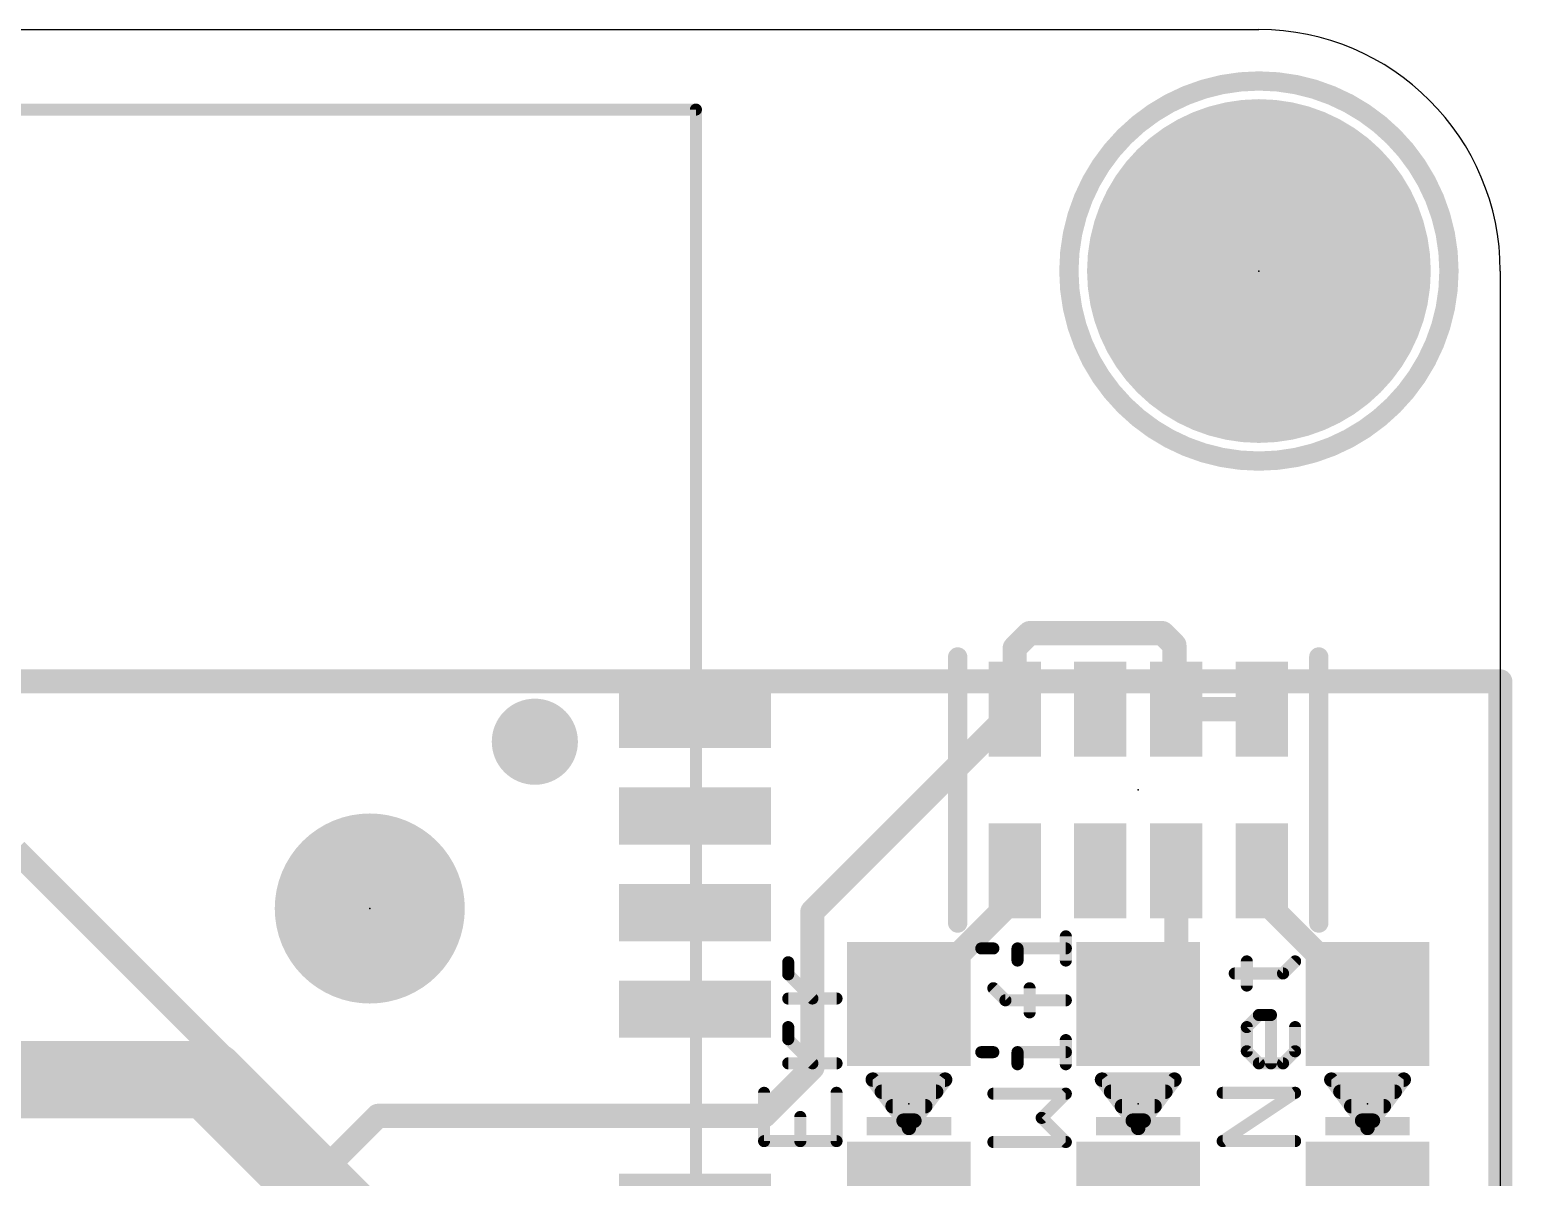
# Model space of a CAD drawing. Extents: x -0.1 to 33.1, y -0.1 to 27.9.
# Drawn here: x 17.54 to 33.15, y 15.86 to 27.94 of the extents above; entities that cross this region are included whole.
import ezdxf

# ---------------------------------------------------------------- set-up
doc = ezdxf.new("R2010")
doc.units = 0
for name, color, linetype in [('1', 12, 'CONTINUOUS'), ('16', 132, 'CONTINUOUS'), ('17', 110, 'CONTINUOUS'), ('18', 110, 'CONTINUOUS'), ('20', 53, 'CONTINUOUS'), ('21', 40, 'CONTINUOUS'), ('23', 40, 'CONTINUOUS'), ('29', 253, 'CONTINUOUS')]:
    doc.layers.add(name, color=color, linetype=linetype)

# ---------------------------------------------------------------- blocks, each defined once
blk = doc.blocks.new('RECT')
blk.add_solid([(-0.5, -0.5), (0.5, -0.5), (-0.5, 0.5), (0.5, 0.5)])
blk = doc.blocks.new('PIE')
at = {"const_width": 0.5}
blk.add_lwpolyline([(0, -0.25, 1), (0, 0.25, 1), (0, -0.25)], format="xyb", dxfattribs=at)
blk = doc.blocks.new('ROUNDP')
at = {"const_width": 0.5}
blk.add_lwpolyline([(0, -0.25, 1), (0, 0.25, 1), (0, -0.25)], format="xyb", dxfattribs=at)
blk = doc.blocks.new('ROUNDV')
at = {"const_width": 0.5}
blk.add_lwpolyline([(0, -0.25, 1), (0, 0.25, 1), (0, -0.25)], format="xyb", dxfattribs=at)

msp = doc.modelspace()

# ---------------------------------------------------------------- linework, layer by layer
at = {"layer": '1', "const_width": 0.254}
for points in [[(28.067, 21.59), (27.91, 21.433)], [(29.464, 21.59), (28.067, 21.59)], [(29.591, 21.463), (29.464, 21.59)], [(27.91, 21.433), (27.91, 20.789)], [(29.591, 20.808), (29.591, 21.463)], [(0, 21.082), (33.02, 21.082)], [(33.02, 21.082), (33.02, 2.54)], [(27.91, 20.789), (25.781, 18.66)], [(29.61, 20.789), (29.591, 20.808)], [(30.51, 20.789), (29.61, 20.789)], [(17.399, 19.304), (20.701, 16.002)], [(27.91, 19.089), (27.91, 18.8)], [(29.61, 19.089), (29.61, 18.087)], [(30.51, 19.089), (30.51, 18.8)], [(27.91, 18.8), (26.797, 17.687)], [(30.51, 18.8), (31.623, 17.687)], [(25.781, 18.66), (25.781, 17.018)], [(29.61, 18.087), (29.21, 17.687)], [(25.781, 17.018), (25.273, 16.51)], [(21.209, 16.51), (20.701, 16.002)], [(25.273, 16.51), (21.209, 16.51)], [(20.701, 16.002), (24.384, 12.319)]]:
    msp.add_lwpolyline(points, dxfattribs=at)
at = {"layer": '1', "const_width": 0.127}
for points in [[(28.067, 21.6535, 1), (28.067, 21.5265)], [(28.1119, 21.5451, 1), (28.0221, 21.6349)], [(29.5089, 21.6349, 1), (29.4191, 21.5451)], [(29.464, 21.5265, 1), (29.464, 21.6535)], [(27.9735, 21.433, 1), (27.8465, 21.433)], [(27.8651, 21.4779, 1), (27.9549, 21.3881)], [(29.6545, 21.463, 1), (29.5275, 21.463)], [(29.5461, 21.4181, 1), (29.6359, 21.5079)], [(33.0835, 21.082, 1), (32.9565, 21.082)], [(33.02, 21.0185, 1), (33.02, 21.1455)], [(27.9549, 20.7441, 1), (27.8651, 20.8339)], [(29.6359, 20.8529, 1), (29.5461, 20.7631)], [(29.61, 20.8525, 1), (29.61, 20.7255)], [(30.51, 20.7255, 1), (30.51, 20.8525)], [(27.8465, 20.789, 1), (27.9735, 20.789)], [(29.5275, 20.808, 1), (29.6545, 20.808)], [(29.5651, 20.7441, 1), (29.6549, 20.8339)], [(27.9735, 19.089, 1), (27.8465, 19.089)], [(29.6735, 19.089, 1), (29.5465, 19.089)], [(30.5735, 19.089, 1), (30.4465, 19.089)], [(27.9549, 18.7551, 1), (27.8651, 18.8449)], [(30.5549, 18.8449, 1), (30.4651, 18.7551)], [(25.8445, 18.66, 1), (25.7175, 18.66)], [(25.7361, 18.7049, 1), (25.8259, 18.6151)], [(27.8465, 18.8, 1), (27.9735, 18.8)], [(30.4465, 18.8, 1), (30.5735, 18.8)], [(29.5465, 18.087, 1), (29.6735, 18.087)], [(29.6549, 18.0421, 1), (29.5651, 18.1319)], [(26.7521, 17.7319, 1), (26.8419, 17.6421)], [(29.1651, 17.7319, 1), (29.2549, 17.6421)], [(31.5781, 17.6421, 1), (31.6679, 17.7319)], [(25.7175, 17.018, 1), (25.8445, 17.018)], [(25.8259, 16.9731, 1), (25.7361, 17.0629)], [(21.209, 16.5735, 1), (21.209, 16.4465)], [(21.2539, 16.4651, 1), (21.1641, 16.5549)], [(25.2281, 16.5549, 1), (25.3179, 16.4651)], [(25.273, 16.4465, 1), (25.273, 16.5735)], [(20.7459, 16.0469, 1), (20.6561, 15.9571)], [(20.6561, 16.0469, 1), (20.7459, 15.9571)], [(20.6561, 15.9571, 1), (20.7459, 16.0469)]]:
    msp.add_lwpolyline(points, format="xyb", dxfattribs=at)
at = {"layer": '16'}
for points, const_width in [([(33.02, 21.082), (0, 21.082)], 0.254), ([(33.02, 2.54), (33.02, 21.082)], 0.254), ([(3.048, 16.891), (19.431, 16.891)], 0.8128), ([(23.622, 12.7), (19.431, 16.891)], 0.8128)]:
    msp.add_lwpolyline(points, dxfattribs=dict(at, const_width=const_width))
for points, const_width in [([(33.0835, 21.082, 1), (32.9565, 21.082)], 0.127), ([(33.02, 21.0185, 1), (33.02, 21.1455)], 0.127), ([(19.5747, 17.0347, 1), (19.2873, 16.7473)], 0.4064), ([(19.431, 16.6878, 1), (19.431, 17.0942)], 0.4064)]:
    msp.add_lwpolyline(points, format="xyb", dxfattribs=dict(at, const_width=const_width))
at = {"layer": '20'}
for p, q in [((2.54, 27.94), (30.48, 27.94)), ((33.02, 25.4), (33.02, 2.54))]:
    msp.add_line(p, q, dxfattribs=at)
msp.add_arc((30.48, 25.4), 2.54, 0, 90, dxfattribs=at)
at = {"layer": '21'}
for points, const_width in [([(30.48, 23.4, 1), (30.48, 27.4, 1), (30.48, 23.4)], 0.2032), ([(24.5867, 27.099, 1), (24.5233, 27.099)], 0.0635), ([(24.555, 27.0673, 1), (24.555, 27.1307)], 0.0635), ([(27.3608, 21.339, 1), (27.2592, 21.339)], 0.1016), ([(31.1608, 21.339, 1), (31.0592, 21.339)], 0.1016), ([(27.2592, 18.539, 1), (27.3608, 18.539)], 0.1016), ([(31.0592, 18.539, 1), (31.1608, 18.539)], 0.1016), ([(28.4797, 18.3989, 1), (28.4163, 18.3989)], 0.0635), ([(27.5582, 18.3035, 1), (27.5582, 18.24)], 0.0635), ([(27.6853, 18.24, 1), (27.6853, 18.3035)], 0.0635), ([(27.9713, 18.2718, 1), (27.9078, 18.2718)], 0.0635), ([(27.9396, 18.3035, 1), (27.9396, 18.24)], 0.0635), ([(28.448, 18.24, 1), (28.448, 18.3035)], 0.0635), ([(25.5583, 18.1261, 1), (25.4948, 18.1261)], 0.0635), ([(27.9078, 18.1446, 1), (27.9713, 18.1446)], 0.0635), ([(28.4163, 18.1446, 1), (28.4797, 18.1446)], 0.0635), ([(30.3843, 18.1354, 1), (30.3208, 18.1354)], 0.0635), ([(30.8835, 18.113, 1), (30.8385, 18.1579)], 0.0635), ([(25.549, 18.0215, 1), (25.5041, 17.9765)], 0.0635), ([(25.4948, 17.999, 1), (25.5583, 17.999)], 0.0635), ([(30.2255, 18.0401, 1), (30.2255, 17.9766)], 0.0635), ([(30.7114, 18.0308, 1), (30.7563, 17.9859)], 0.0635), ([(30.7339, 17.9766, 1), (30.7339, 18.0401)], 0.0635), ([(25.5266, 17.7765, 1), (25.5266, 17.713)], 0.0635), ([(25.7583, 17.7223, 1), (25.8032, 17.7672)], 0.0635), ([(26.035, 17.713, 1), (26.035, 17.7765)], 0.0635), ([(27.7078, 17.8756, 1), (27.6629, 17.8307)], 0.0635), ([(27.8125, 17.7578, 1), (27.8125, 17.6943)], 0.0635), ([(28.0984, 17.8531, 1), (28.0349, 17.8531)], 0.0635), ([(28.448, 17.6943, 1), (28.448, 17.7578)], 0.0635), ([(30.3208, 17.8812, 1), (30.3843, 17.8812)], 0.0635), ([(27.79, 17.7036, 1), (27.8349, 17.7485)], 0.0635), ([(30.4797, 17.6028, 1), (30.4797, 17.5393)], 0.0635), ([(30.5021, 17.5486, 1), (30.4572, 17.5935)], 0.0635), ([(30.6385, 17.5711, 1), (30.575, 17.5711)], 0.0635), ([(30.6068, 17.5393, 1), (30.6068, 17.6028)], 0.0635), ([(25.5583, 17.444, 1), (25.4948, 17.444)], 0.0635), ([(28.0349, 17.5989, 1), (28.0984, 17.5989)], 0.0635), ([(30.3843, 17.444, 1), (30.3208, 17.444)], 0.0635), ([(30.3301, 17.4664, 1), (30.375, 17.4215)], 0.0635), ([(30.8927, 17.444, 1), (30.8293, 17.444)], 0.0635), ([(25.549, 17.3393, 1), (25.5041, 17.2944)], 0.0635), ([(25.4948, 17.3169, 1), (25.5583, 17.3169)], 0.0635), ([(28.4797, 17.3074, 1), (28.4163, 17.3074)], 0.0635), ([(27.5582, 17.2121, 1), (27.5582, 17.1486)], 0.0635), ([(27.6853, 17.1486, 1), (27.6853, 17.2121)], 0.0635), ([(27.9713, 17.1803, 1), (27.9078, 17.1803)], 0.0635), ([(27.9396, 17.2121, 1), (27.9396, 17.1486)], 0.0635), ([(28.448, 17.1486, 1), (28.448, 17.2121)], 0.0635), ([(30.3208, 17.1897, 1), (30.3843, 17.1897)], 0.0635), ([(30.375, 17.2122, 1), (30.3301, 17.1673)], 0.0635), ([(30.8293, 17.1897, 1), (30.8927, 17.1897)], 0.0635), ([(30.8835, 17.1673, 1), (30.8385, 17.2122)], 0.0635), ([(25.5266, 17.0944, 1), (25.5266, 17.0309)], 0.0635), ([(25.7583, 17.0402, 1), (25.8032, 17.0851)], 0.0635), ([(26.035, 17.0309, 1), (26.035, 17.0944)], 0.0635), ([(27.9078, 17.0532, 1), (27.9713, 17.0532)], 0.0635), ([(28.4163, 17.0532, 1), (28.4797, 17.0532)], 0.0635), ([(30.4797, 17.0944, 1), (30.4797, 17.0309)], 0.0635), ([(30.4572, 17.0402, 1), (30.5021, 17.0851)], 0.0635), ([(30.575, 17.0626, 1), (30.6385, 17.0626)], 0.0635), ([(30.7114, 17.0851, 1), (30.7563, 17.0402)], 0.0635), ([(30.7339, 17.0309, 1), (30.7339, 17.0944)], 0.0635), ([(26.416, 16.9291, 1), (26.416, 16.8529)], 0.0762), ([(26.4465, 16.9139, 1), (26.3855, 16.8681)], 0.0762), ([(27.2085, 16.8681, 1), (27.1475, 16.9139)], 0.0762), ([(27.178, 16.8529, 1), (27.178, 16.9291)], 0.0762), ([(28.829, 16.9291, 1), (28.829, 16.8529)], 0.0762), ([(28.8595, 16.9139, 1), (28.7985, 16.8681)], 0.0762), ([(29.6215, 16.8681, 1), (29.5605, 16.9139)], 0.0762), ([(29.591, 16.8529, 1), (29.591, 16.9291)], 0.0762), ([(31.242, 16.9291, 1), (31.242, 16.8529)], 0.0762), ([(31.2725, 16.9139, 1), (31.2115, 16.8681)], 0.0762), ([(32.0345, 16.8681, 1), (31.9735, 16.9139)], 0.0762), ([(32.004, 16.8529, 1), (32.004, 16.9291)], 0.0762), ([(25.3041, 16.7525, 1), (25.2406, 16.7525)], 0.0635), ([(26.0667, 16.7525, 1), (26.0033, 16.7525)], 0.0635), ([(26.5113, 16.8021, 1), (26.5113, 16.7259)], 0.0762), ([(27.0828, 16.7259, 1), (27.0828, 16.8021)], 0.0762), ([(27.6853, 16.7748, 1), (27.6853, 16.7113)], 0.0635), ([(28.4705, 16.7206, 1), (28.4255, 16.7655)], 0.0635), ([(28.448, 16.7113, 1), (28.448, 16.7748)], 0.0635), ([(28.9243, 16.8021, 1), (28.9243, 16.7259)], 0.0762), ([(29.4958, 16.7259, 1), (29.4958, 16.8021)], 0.0762), ([(30.0983, 16.7842, 1), (30.0983, 16.7207)], 0.0635), ([(30.8786, 16.7261, 1), (30.8434, 16.7789)], 0.0635), ([(30.861, 16.7207, 1), (30.861, 16.7842)], 0.0635), ([(31.3373, 16.8021, 1), (31.3373, 16.7259)], 0.0762), ([(31.9088, 16.7259, 1), (31.9088, 16.8021)], 0.0762), ([(25.6854, 16.4983, 1), (25.6219, 16.4983)], 0.0635), ([(26.6256, 16.6497, 1), (26.6256, 16.5735)], 0.0762), ([(26.9685, 16.5735, 1), (26.9685, 16.6497)], 0.0762), ([(28.2162, 16.5113, 1), (28.1713, 16.4664)], 0.0635), ([(28.1713, 16.5113, 1), (28.2162, 16.4664)], 0.0635), ([(29.0386, 16.6497, 1), (29.0386, 16.5735)], 0.0762), ([(29.3815, 16.5735, 1), (29.3815, 16.6497)], 0.0762), ([(31.4516, 16.6497, 1), (31.4516, 16.5735)], 0.0762), ([(31.7945, 16.5735, 1), (31.7945, 16.6497)], 0.0762), ([(26.7399, 16.4973, 1), (26.7399, 16.4211)], 0.0762), ([(26.7665, 16.4059, 1), (26.8275, 16.3601)], 0.0762), ([(26.7665, 16.3601, 1), (26.8275, 16.4059)], 0.0762), ([(26.8542, 16.4211, 1), (26.8542, 16.4973)], 0.0762), ([(29.1529, 16.4973, 1), (29.1529, 16.4211)], 0.0762), ([(29.1795, 16.4059, 1), (29.2405, 16.3601)], 0.0762), ([(29.1795, 16.3601, 1), (29.2405, 16.4059)], 0.0762), ([(29.2672, 16.4211, 1), (29.2672, 16.4973)], 0.0762), ([(31.5659, 16.4973, 1), (31.5659, 16.4211)], 0.0762), ([(31.5925, 16.4059, 1), (31.6535, 16.3601)], 0.0762), ([(31.5925, 16.3601, 1), (31.6535, 16.4059)], 0.0762), ([(31.6802, 16.4211, 1), (31.6802, 16.4973)], 0.0762), ([(25.2724, 16.2758, 1), (25.2724, 16.2123)], 0.0635), ([(25.2406, 16.2441, 1), (25.3041, 16.2441)], 0.0635), ([(25.6219, 16.2441, 1), (25.6854, 16.2441)], 0.0635), ([(26.0033, 16.2441, 1), (26.0667, 16.2441)], 0.0635), ([(26.035, 16.2123, 1), (26.035, 16.2758)], 0.0635), ([(27.6853, 16.2664, 1), (27.6853, 16.2029)], 0.0635), ([(28.4255, 16.2122, 1), (28.4705, 16.2571)], 0.0635), ([(28.448, 16.2029, 1), (28.448, 16.2664)], 0.0635), ([(30.0983, 16.2758, 1), (30.0983, 16.2123)], 0.0635), ([(30.0807, 16.2705, 1), (30.116, 16.2176)], 0.0635), ([(30.861, 16.2123, 1), (30.861, 16.2758)], 0.0635)]:
    msp.add_lwpolyline(points, format="xyb", dxfattribs=dict(at, const_width=const_width))
for points, const_width in [([(9.825, 27.099), (24.555, 27.099)], 0.127), ([(24.555, 27.099), (24.555, 5.799)], 0.127), ([(27.31, 18.539), (27.31, 21.339)], 0.2032), ([(31.11, 21.339), (31.11, 18.539)], 0.2032), ([(28.448, 18.1446), (28.448, 18.3989)], 0.127), ([(27.5582, 18.2718), (27.6853, 18.2718)], 0.127), ([(27.9396, 18.1446), (27.9396, 18.2718)], 0.127), ([(27.9396, 18.2718), (28.448, 18.2718)], 0.127), ([(25.5266, 17.999), (25.5266, 18.1261)], 0.127), ([(30.3526, 17.8812), (30.3526, 18.1354)], 0.127), ([(30.7339, 18.0083), (30.861, 18.1354)], 0.127), ([(25.7808, 17.7448), (25.5266, 17.999)], 0.127), ([(30.2255, 18.0083), (30.7339, 18.0083)], 0.127), ([(26.035, 17.7448), (25.5266, 17.7448)], 0.127), ([(27.8125, 17.726), (27.6853, 17.8531)], 0.127), ([(28.448, 17.726), (27.8125, 17.726)], 0.127), ([(28.0667, 17.5989), (28.0667, 17.8531)], 0.127), ([(30.3526, 17.444), (30.4797, 17.5711)], 0.127), ([(30.4797, 17.5711), (30.6068, 17.5711)], 0.127), ([(30.6068, 17.5711), (30.6068, 17.0626)], 0.127), ([(25.5266, 17.3169), (25.5266, 17.444)], 0.127), ([(30.3526, 17.1897), (30.3526, 17.444)], 0.127), ([(30.861, 17.444), (30.861, 17.1897)], 0.127), ([(25.7808, 17.0626), (25.5266, 17.3169)], 0.127), ([(28.448, 17.0532), (28.448, 17.3074)], 0.127), ([(27.5582, 17.1803), (27.6853, 17.1803)], 0.127), ([(27.9396, 17.0532), (27.9396, 17.1803)], 0.127), ([(27.9396, 17.1803), (28.448, 17.1803)], 0.127), ([(30.4797, 17.0626), (30.3526, 17.1897)], 0.127), ([(30.861, 17.1897), (30.7339, 17.0626)], 0.127), ([(26.035, 17.0626), (25.5266, 17.0626)], 0.127), ([(30.7339, 17.0626), (30.4797, 17.0626)], 0.127), ([(27.178, 16.891), (26.416, 16.891)], 0.1524), ([(26.416, 16.891), (26.797, 16.383)], 0.1524), ([(26.797, 16.383), (27.178, 16.891)], 0.1524), ([(29.591, 16.891), (28.829, 16.891)], 0.1524), ([(28.829, 16.891), (29.21, 16.383)], 0.1524), ([(29.21, 16.383), (29.591, 16.891)], 0.1524), ([(32.004, 16.891), (31.242, 16.891)], 0.1524), ([(31.242, 16.891), (31.623, 16.383)], 0.1524), ([(31.623, 16.383), (32.004, 16.891)], 0.1524), ([(25.2724, 16.7525), (25.2724, 16.2441)], 0.127), ([(26.035, 16.2441), (26.035, 16.7525)], 0.127), ([(26.5113, 16.764), (27.0828, 16.764)], 0.1524), ([(28.448, 16.7431), (27.6853, 16.7431)], 0.127), ([(28.1938, 16.4888), (28.448, 16.7431)], 0.127), ([(28.9243, 16.764), (29.4958, 16.764)], 0.1524), ([(30.0983, 16.2441), (30.861, 16.7525)], 0.127), ([(30.861, 16.7525), (30.0983, 16.7525)], 0.127), ([(31.3373, 16.764), (31.9088, 16.764)], 0.1524), ([(25.6537, 16.2441), (25.6537, 16.4983)], 0.127), ([(26.6256, 16.6116), (26.9685, 16.6116)], 0.1524), ([(28.448, 16.2346), (28.1938, 16.4888)], 0.127), ([(29.0386, 16.6116), (29.3815, 16.6116)], 0.1524), ([(31.4516, 16.6116), (31.7945, 16.6116)], 0.1524), ([(26.7399, 16.4592), (26.8542, 16.4592)], 0.1524), ([(29.1529, 16.4592), (29.2672, 16.4592)], 0.1524), ([(31.5659, 16.4592), (31.6802, 16.4592)], 0.1524), ([(25.2724, 16.2441), (26.035, 16.2441)], 0.127), ([(27.6853, 16.2346), (28.448, 16.2346)], 0.127), ([(30.861, 16.2441), (30.0983, 16.2441)], 0.127)]:
    msp.add_lwpolyline(points, dxfattribs=dict(at, const_width=const_width))
at = {"layer": '23'}
for p in [(30.48, 25.4), (29.21, 19.939), (21.123, 18.692), (26.797, 16.637), (29.21, 16.637), (31.623, 16.637)]:
    msp.add_point(p, dxfattribs=at)
at = {"layer": '29'}
for points, const_width in [([(21.123, 19.442, 0.4142), (20.373, 18.692)], 0.5), ([(21.873, 18.692, 0.4142), (21.123, 19.442)], 0.5), ([(21.123, 19.567, 1), (21.123, 19.317)], 0.25), ([(21.123, 19.317, 1), (21.123, 19.567)], 0.25), ([(20.373, 18.692, 0.4142), (21.123, 17.942)], 0.5), ([(20.498, 18.692, 1), (20.248, 18.692)], 0.25), ([(21.123, 17.942, 0.4142), (21.873, 18.692)], 0.5), ([(21.998, 18.692, 1), (21.748, 18.692)], 0.25), ([(20.248, 18.692, 1), (20.498, 18.692)], 0.25), ([(21.748, 18.692, 1), (21.998, 18.692)], 0.25), ([(21.123, 18.067, 1), (21.123, 17.817)], 0.25), ([(21.123, 17.817, 1), (21.123, 18.067)], 0.25)]:
    msp.add_lwpolyline(points, format="xyb", dxfattribs=dict(at, const_width=const_width))

# ---------------------------------------------------------------- block references
at = {"layer": '1'}
for p, xscale, yscale in [((27.91, 20.789), 0.45, 0.9), ((28.81, 20.789), 0.45, 0.9), ((29.61, 20.789), 0.45, 0.9), ((30.51, 20.789), 0.45, 0.9), ((24.545, 20.681), 1.5, 0.5), ((24.545, 19.665), 1.5, 0.5), ((27.91, 19.089), 0.45, 0.9), ((28.81, 19.089), 0.45, 0.9), ((29.61, 19.089), 0.45, 0.9), ((30.51, 19.089), 0.45, 0.9), ((24.545, 18.649), 1.5, 0.5), ((24.545, 17.633), 1.5, 0.5)]:
    msp.add_blockref('RECT', p, dxfattribs=dict(at, xscale=xscale, yscale=yscale))
msp.add_blockref('PIE', (21.123, 18.692), dxfattribs=at)
at = {"layer": '1', "xscale": 1.2, "yscale": 1.2, "rotation": 180}
for p in [(26.797, 17.687), (29.21, 17.687), (31.623, 17.687), (26.797, 15.587), (29.21, 15.587), (31.623, 15.587)]:
    msp.add_blockref('RECT', p, dxfattribs=at)
at = {"layer": '17', "xscale": 3.516, "yscale": 3.516}
msp.add_blockref('ROUNDP', (30.48, 25.4), dxfattribs=at)
msp.add_blockref('ROUNDP', (30.48, 25.4), dxfattribs=at)
at = {"layer": '18', "xscale": 0.9064, "yscale": 0.9064}
msp.add_blockref('ROUNDV', (22.86, 20.447), dxfattribs=at)
msp.add_blockref('ROUNDV', (22.86, 20.447), dxfattribs=at)
at = {"layer": '21', "xscale": 0.889, "yscale": 0.1905, "rotation": 180}
for p in [(26.797, 16.4013), (29.21, 16.4013), (31.623, 16.4013)]:
    msp.add_blockref('RECT', p, dxfattribs=at)
at = {"layer": '29'}
for name, p, xscale, yscale in [('ROUNDP', (30.48, 25.4), 3.6176, 3.6176), ('RECT', (27.91, 20.789), 0.5516, 1.0016), ('RECT', (28.81, 20.789), 0.5516, 1.0016), ('RECT', (29.61, 20.789), 0.5516, 1.0016), ('RECT', (30.51, 20.789), 0.5516, 1.0016), ('RECT', (24.545, 20.681), 1.6016, 0.6016), ('RECT', (24.545, 19.665), 1.6016, 0.6016), ('RECT', (27.91, 19.089), 0.5516, 1.0016), ('RECT', (28.81, 19.089), 0.5516, 1.0016), ('RECT', (29.61, 19.089), 0.5516, 1.0016), ('RECT', (30.51, 19.089), 0.5516, 1.0016), ('PIE', (21.123, 18.692), 1.1016, 1.1016), ('RECT', (24.545, 18.649), 1.6016, 0.6016), ('RECT', (24.545, 17.633), 1.6016, 0.6016), ('RECT', (24.545, 15.601), 1.6016, 0.6016)]:
    msp.add_blockref(name, p, dxfattribs=dict(at, xscale=xscale, yscale=yscale))
at = {"layer": '29', "xscale": 1.3016, "yscale": 1.3016, "rotation": 180}
for p in [(26.797, 17.687), (29.21, 17.687), (31.623, 17.687), (26.797, 15.587), (29.21, 15.587), (31.623, 15.587)]:
    msp.add_blockref('RECT', p, dxfattribs=at)

doc.saveas('drawing.dxf')
